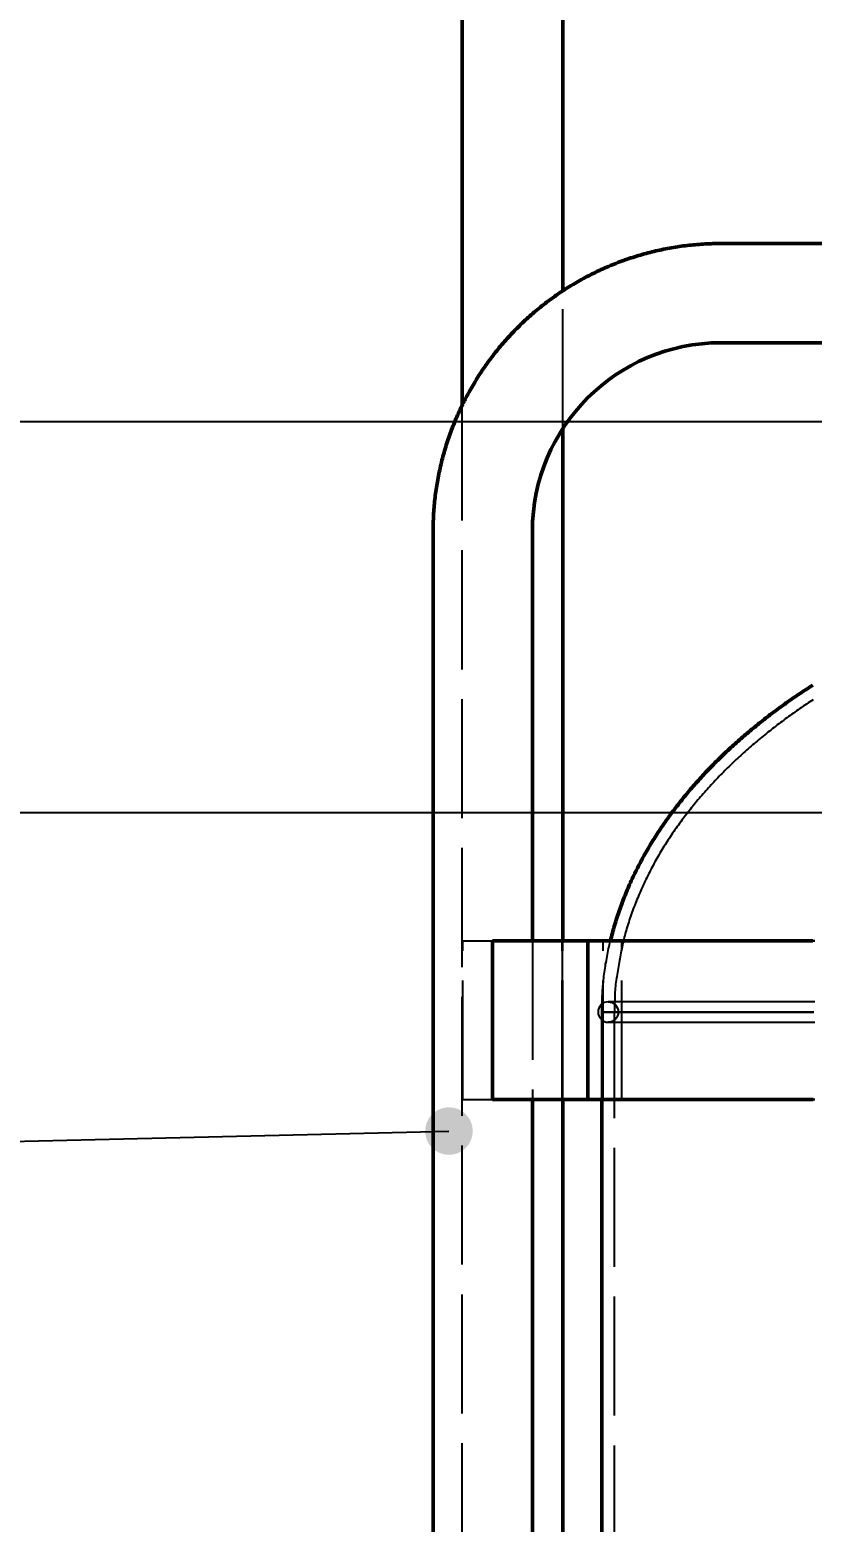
# Model space of a CAD drawing. Header units: millimetres. Extents: x 0 to 594, y 0 to 420.
# Drawn here: x 60.84 to 80.55, y 324.55 to 362.15 of the extents above; entities that cross this region are included whole.
import ezdxf

# ---------------------------------------------------------------- set-up
doc = ezdxf.new("R2010")
doc.units = ezdxf.units.MM
doc.linetypes.add('ISO02-TRAZOS', pattern=[3.75, 3, -0.75])
for name, color, linetype, lineweight in [('01-VISIBLE', 7, 'CONTINUOUS', 50), ('02-OCULTA', 4, 'ISO02-TRAZOS', 25), ('04-COTA', 3, 'CONTINUOUS', 25), ('08-FINA', 5, 'CONTINUOUS', 25)]:
    doc.layers.add(name, color=color, linetype=linetype, lineweight=lineweight)
doc.styles.add('ISO3098', font='isocpeur.ttf')
doc.dimstyles.new('FLAMA-ISO', dxfattribs={"dimtxt": 3.5, "dimasz": 3, "dimexe": 2, "dimexo": 1, "dimgap": 1, "dimtad": 1, "dimdec": 1, "dimtxsty": 'ISO3098', "dimcen": 2.5, "dimclrd": 3, "dimclre": 3, "dimclrt": 3, "dimazin": 3, "dimtfac": 1, "dimtmove": 0, "dimatfit": 3, "dimlwd": 25, "dimlwe": 25})

msp = doc.modelspace()

# ---------------------------------------------------------------- hatches: boundary and pattern name
at = {"layer": '08-FINA'}
h = msp.add_hatch(color=7, dxfattribs=at)
h.dxf.hatch_style = 1
edge = h.paths.add_edge_path()
edge.add_arc((71.4, 334.401), 0.6, 0, 360)

# ---------------------------------------------------------------- linework, layer by layer
at = {"layer": '01-VISIBLE'}
for p, q in [((71.73, 352.687), (71.73, 368.98)), ((74.27, 355.576), (74.27, 368.98)), ((87.37, 356.766), (78.25, 356.766)), ((87.37, 354.266), (78.25, 354.266)), ((74.27, 339.195), (74.27, 352.109)), ((71, 349.516), (71, 312.035)), ((73.5, 349.516), (73.5, 339.195)), ((72.5, 339.195), (74.894, 339.195)), ((72.5, 335.195), (72.5, 339.195)), ((74.894, 335.195), (74.894, 339.195)), ((72.5, 335.195), (74.894, 335.195)), ((73.5, 335.195), (73.5, 312.035)), ((74.27, 301.368), (74.27, 335.195)), ((75.25, 292.455), (75.25, 335.195))]:
    msp.add_line(p, q, dxfattribs=at)
for points in [[(78.25, 356.766), (78.2, 356.766), (78.15, 356.765), (78.1, 356.765), (78.049, 356.763), (77.999, 356.762), (77.949, 356.76), (77.899, 356.758), (77.849, 356.755), (77.799, 356.752), (77.749, 356.749), (77.699, 356.745), (77.649, 356.741), (77.599, 356.737), (77.549, 356.732), (77.499, 356.727), (77.449, 356.722), (77.399, 356.716), (77.349, 356.71), (77.3, 356.704), (77.25, 356.697), (77.2, 356.69), (77.151, 356.682), (77.101, 356.674), (77.051, 356.666), (77.002, 356.658), (76.953, 356.649), (76.903, 356.64), (76.854, 356.63), (76.805, 356.621), (76.756, 356.61), (76.707, 356.6), (76.658, 356.589), (76.609, 356.578), (76.56, 356.566), (76.511, 356.554), (76.463, 356.542), (76.414, 356.53), (76.365, 356.517), (76.317, 356.504), (76.269, 356.49), (76.221, 356.476), (76.172, 356.462), (76.124, 356.448), (76.077, 356.433), (76.029, 356.417), (75.981, 356.402), (75.933, 356.386), (75.886, 356.37), (75.839, 356.353), (75.791, 356.336), (75.744, 356.319), (75.697, 356.302), (75.65, 356.284), (75.604, 356.266), (75.557, 356.247), (75.51, 356.229), (75.464, 356.209), (75.418, 356.19), (75.372, 356.17), (75.326, 356.15), (75.28, 356.13), (75.234, 356.109), (75.189, 356.088), (75.143, 356.067), (75.098, 356.045), (75.053, 356.023), (75.008, 356.001), (74.963, 355.978), (74.918, 355.955), (74.874, 355.932), (74.83, 355.909), (74.785, 355.885), (74.741, 355.861), (74.698, 355.836), (74.654, 355.811), (74.611, 355.786), (74.567, 355.761), (74.524, 355.735), (74.481, 355.709), (74.438, 355.683), (74.396, 355.657), (74.353, 355.63), (74.311, 355.603), (74.269, 355.575), (74.227, 355.548), (74.186, 355.52), (74.144, 355.491), (74.103, 355.463), (74.062, 355.434), (74.021, 355.405), (73.98, 355.376), (73.94, 355.346), (73.9, 355.316), (73.86, 355.286), (73.82, 355.255), (73.78, 355.224), (73.741, 355.193), (73.702, 355.162), (73.663, 355.13), (73.624, 355.098), (73.586, 355.066), (73.547, 355.034), (73.509, 355.001), (73.471, 354.968), (73.434, 354.935), (73.396, 354.902), (73.359, 354.868), (73.322, 354.834), (73.286, 354.8), (73.249, 354.765), (73.213, 354.731), (73.177, 354.696), (73.141, 354.66), (73.106, 354.625), (73.071, 354.589), (73.036, 354.553), (73.001, 354.517), (72.966, 354.481), (72.932, 354.444), (72.898, 354.407), (72.864, 354.37), (72.831, 354.332), (72.798, 354.295), (72.765, 354.257), (72.732, 354.219), (72.7, 354.181), (72.668, 354.142), (72.636, 354.103), (72.604, 354.064), (72.573, 354.025), (72.542, 353.986), (72.511, 353.946), (72.48, 353.906), (72.45, 353.866), (72.42, 353.826), (72.391, 353.786), (72.361, 353.745), (72.332, 353.704), (72.303, 353.663), (72.275, 353.622), (72.246, 353.58), (72.218, 353.539), (72.191, 353.497), (72.163, 353.455), (72.136, 353.413), (72.109, 353.37), (72.083, 353.328), (72.057, 353.285), (72.031, 353.242), (72.005, 353.199), (71.98, 353.156), (71.955, 353.112), (71.93, 353.068), (71.905, 353.025), (71.881, 352.981), (71.858, 352.936), (71.834, 352.892), (71.811, 352.848), (71.788, 352.803), (71.765, 352.758), (71.743, 352.713), (71.721, 352.668), (71.699, 352.623), (71.678, 352.578), (71.657, 352.532), (71.636, 352.486), (71.616, 352.44), (71.596, 352.394), (71.576, 352.348), (71.557, 352.302), (71.538, 352.256), (71.519, 352.209), (71.5, 352.163), (71.482, 352.116), (71.464, 352.069), (71.447, 352.022), (71.43, 351.975), (71.413, 351.928), (71.396, 351.88), (71.38, 351.833), (71.364, 351.785), (71.349, 351.737), (71.333, 351.69), (71.319, 351.642), (71.304, 351.594), (71.29, 351.546), (71.276, 351.497), (71.262, 351.449), (71.249, 351.401), (71.236, 351.352), (71.224, 351.304), (71.212, 351.255), (71.2, 351.206), (71.188, 351.157), (71.177, 351.108), (71.166, 351.059), (71.156, 351.01), (71.145, 350.961), (71.136, 350.912), (71.126, 350.863), (71.117, 350.813), (71.108, 350.764), (71.1, 350.715), (71.092, 350.665), (71.084, 350.616), (71.076, 350.566), (71.069, 350.516), (71.063, 350.467), (71.056, 350.417), (71.05, 350.367), (71.044, 350.317), (71.039, 350.267), (71.034, 350.217), (71.029, 350.167), (71.025, 350.117), (71.021, 350.067), (71.017, 350.017), (71.014, 349.967), (71.011, 349.917), (71.009, 349.867), (71.006, 349.817), (71.004, 349.767), (71.003, 349.717), (71.002, 349.667), (71.001, 349.616), (71, 349.566), (71, 349.516)], [(75.465, 339.195), (75.477, 339.244), (75.49, 339.292), (75.502, 339.341), (75.515, 339.389), (75.528, 339.438), (75.541, 339.486), (75.555, 339.534), (75.569, 339.582), (75.584, 339.63), (75.598, 339.678), (75.613, 339.726), (75.628, 339.774), (75.644, 339.821), (75.66, 339.869), (75.676, 339.916), (75.692, 339.964), (75.709, 340.011), (75.726, 340.058), (75.743, 340.105), (75.76, 340.152), (75.778, 340.199), (75.796, 340.246), (75.815, 340.292), (75.833, 340.339), (75.852, 340.385), (75.871, 340.432), (75.891, 340.478), (75.91, 340.524), (75.93, 340.57), (75.95, 340.616), (75.971, 340.661), (75.992, 340.707), (76.013, 340.753), (76.034, 340.798), (76.056, 340.843), (76.077, 340.888), (76.099, 340.933), (76.122, 340.978), (76.144, 341.023), (76.167, 341.068), (76.19, 341.112), (76.213, 341.157), (76.237, 341.201), (76.261, 341.245), (76.285, 341.289), (76.309, 341.333), (76.333, 341.376), (76.358, 341.42), (76.383, 341.464), (76.408, 341.507), (76.433, 341.55), (76.459, 341.593), (76.485, 341.636), (76.511, 341.679), (76.537, 341.722), (76.564, 341.764), (76.591, 341.806), (76.617, 341.849), (76.645, 341.891), (76.672, 341.933), (76.7, 341.975), (76.727, 342.016), (76.755, 342.058), (76.784, 342.099), (76.812, 342.141), (76.841, 342.182), (76.869, 342.223), (76.898, 342.264), (76.928, 342.304), (76.957, 342.345), (76.986, 342.385), (77.016, 342.426), (77.046, 342.466), (77.076, 342.506), (77.107, 342.546), (77.137, 342.586), (77.168, 342.625), (77.199, 342.665), (77.23, 342.704), (77.261, 342.743), (77.292, 342.782), (77.324, 342.821), (77.356, 342.86), (77.388, 342.898), (77.42, 342.937), (77.452, 342.975), (77.485, 343.013), (77.517, 343.051), (77.55, 343.089), (77.583, 343.127), (77.616, 343.165), (77.65, 343.202), (77.683, 343.239), (77.717, 343.277), (77.75, 343.314), (77.784, 343.35), (77.818, 343.387), (77.853, 343.424), (77.887, 343.46), (77.922, 343.496), (77.956, 343.533), (77.991, 343.569), (78.026, 343.605), (78.061, 343.64), (78.097, 343.676), (78.132, 343.711), (78.168, 343.747), (78.203, 343.782), (78.239, 343.817), (78.275, 343.852), (78.311, 343.886), (78.347, 343.921), (78.384, 343.955), (78.42, 343.99), (78.457, 344.024), (78.494, 344.058), (78.531, 344.092), (78.568, 344.126), (78.605, 344.159), (78.642, 344.193), (78.68, 344.226), (78.717, 344.259), (78.755, 344.292), (78.793, 344.325), (78.831, 344.358), (78.869, 344.391), (78.907, 344.423), (78.945, 344.455), (78.983, 344.488), (79.022, 344.52), (79.061, 344.552), (79.099, 344.583), (79.138, 344.615), (79.177, 344.647), (79.216, 344.678), (79.255, 344.709), (79.295, 344.74), (79.334, 344.771), (79.374, 344.802), (79.413, 344.833), (79.453, 344.863), (79.493, 344.894), (79.533, 344.924), (79.573, 344.954), (79.613, 344.984), (79.653, 345.014), (79.693, 345.044), (79.734, 345.073), (79.774, 345.103), (79.815, 345.132), (79.856, 345.161), (79.896, 345.191), (79.937, 345.22), (79.978, 345.248), (80.019, 345.277), (80.061, 345.306), (80.102, 345.334), (80.143, 345.362), (80.185, 345.39), (80.226, 345.418), (80.268, 345.446), (80.31, 345.474), (80.351, 345.502), (80.393, 345.529), (80.435, 345.557), (80.477, 345.584), (80.519, 345.611), (80.562, 345.638)], [(74.894, 339.195), (74.944, 339.195), (74.994, 339.195), (75.044, 339.195), (75.094, 339.195), (75.145, 339.195), (75.195, 339.195), (75.245, 339.195), (75.295, 339.195), (75.345, 339.195), (75.396, 339.195), (75.446, 339.195), (75.496, 339.195), (75.546, 339.195), (75.596, 339.195), (75.647, 339.195), (75.697, 339.195), (75.747, 339.195), (75.797, 339.195), (75.847, 339.195), (75.898, 339.195), (75.948, 339.195), (75.998, 339.195), (76.048, 339.195), (76.098, 339.195), (76.149, 339.195), (76.199, 339.195), (76.249, 339.195), (76.299, 339.195), (76.349, 339.195), (76.4, 339.195), (76.45, 339.195), (76.5, 339.195), (76.55, 339.195), (76.6, 339.195), (76.651, 339.195), (76.701, 339.195), (76.751, 339.195), (76.801, 339.195), (76.851, 339.195), (76.902, 339.195), (76.952, 339.195), (77.002, 339.195), (77.052, 339.195), (77.102, 339.195), (77.153, 339.195), (77.203, 339.195), (77.253, 339.195), (77.303, 339.195), (77.353, 339.195), (77.403, 339.195), (77.454, 339.195), (77.504, 339.195), (77.554, 339.195), (77.604, 339.195), (77.654, 339.195), (77.705, 339.195), (77.755, 339.195), (77.805, 339.195), (77.855, 339.195), (77.905, 339.195), (77.956, 339.195), (78.006, 339.195), (78.056, 339.195), (78.106, 339.195), (78.156, 339.195), (78.207, 339.195), (78.257, 339.195), (78.307, 339.195), (78.357, 339.195), (78.407, 339.195), (78.458, 339.195), (78.508, 339.195), (78.558, 339.195), (78.608, 339.195), (78.658, 339.195), (78.709, 339.195), (78.759, 339.195), (78.809, 339.195), (78.859, 339.195), (78.909, 339.195), (78.96, 339.195), (79.01, 339.195), (79.06, 339.195), (79.11, 339.195), (79.16, 339.195), (79.211, 339.195), (79.261, 339.195), (79.311, 339.195), (79.361, 339.195), (79.411, 339.195), (79.462, 339.195), (79.512, 339.195), (79.562, 339.195), (79.612, 339.195), (79.662, 339.195), (79.712, 339.195), (79.763, 339.195), (79.813, 339.195), (79.863, 339.195), (79.913, 339.195), (79.963, 339.195), (80.014, 339.195), (80.064, 339.195), (80.114, 339.195), (80.164, 339.195), (80.214, 339.195), (80.265, 339.195), (80.315, 339.195), (80.365, 339.195), (80.415, 339.195), (80.465, 339.195), (80.516, 339.195), (80.566, 339.195)], [(74.894, 335.195), (74.944, 335.195), (74.994, 335.195), (75.044, 335.195), (75.095, 335.195), (75.145, 335.195), (75.195, 335.195), (75.245, 335.195), (75.296, 335.195), (75.346, 335.195), (75.396, 335.195), (75.446, 335.195), (75.496, 335.195), (75.547, 335.195), (75.597, 335.195), (75.647, 335.195), (75.697, 335.195), (75.748, 335.195), (75.798, 335.195), (75.848, 335.195), (75.898, 335.195), (75.948, 335.195), (75.999, 335.195), (76.049, 335.195), (76.099, 335.195), (76.149, 335.195), (76.2, 335.195), (76.25, 335.195), (76.3, 335.195), (76.35, 335.195), (76.4, 335.195), (76.451, 335.195), (76.501, 335.195), (76.551, 335.195), (76.601, 335.195), (76.652, 335.195), (76.702, 335.195), (76.752, 335.195), (76.802, 335.195), (76.852, 335.195), (76.903, 335.195), (76.953, 335.195), (77.003, 335.195), (77.053, 335.195), (77.104, 335.195), (77.154, 335.195), (77.204, 335.195), (77.254, 335.195), (77.305, 335.195), (77.355, 335.195), (77.405, 335.195), (77.455, 335.195), (77.505, 335.195), (77.556, 335.195), (77.606, 335.195), (77.656, 335.195), (77.706, 335.195), (77.757, 335.195), (77.807, 335.195), (77.857, 335.195), (77.907, 335.195), (77.957, 335.195), (78.008, 335.195), (78.058, 335.195), (78.108, 335.195), (78.158, 335.195), (78.209, 335.195), (78.259, 335.195), (78.309, 335.195), (78.359, 335.195), (78.409, 335.195), (78.46, 335.195), (78.51, 335.195), (78.56, 335.195), (78.61, 335.195), (78.661, 335.195), (78.711, 335.195), (78.761, 335.195), (78.811, 335.195), (78.861, 335.195), (78.912, 335.195), (78.962, 335.195), (79.012, 335.195), (79.062, 335.195), (79.113, 335.195), (79.163, 335.195), (79.213, 335.195), (79.263, 335.195), (79.314, 335.195), (79.364, 335.195), (79.414, 335.195), (79.464, 335.195), (79.514, 335.195), (79.565, 335.195), (79.615, 335.195), (79.665, 335.195), (79.715, 335.195), (79.766, 335.195), (79.816, 335.195), (79.866, 335.195), (79.916, 335.195), (79.966, 335.195), (80.017, 335.195), (80.067, 335.195), (80.117, 335.195), (80.167, 335.195), (80.218, 335.195), (80.268, 335.195), (80.318, 335.195), (80.368, 335.195), (80.418, 335.195), (80.469, 335.195), (80.519, 335.195), (80.569, 335.195)]]:
    msp.add_lwpolyline(points, dxfattribs=at)
msp.add_arc((78.25, 349.516), 4.75, 90, -180, dxfattribs=at)
at = {"layer": '02-OCULTA'}
for p, q in [((74.27, 352.109), (74.27, 355.576)), ((71.73, 286.035), (71.73, 352.687)), ((71.75, 339.195), (74.25, 339.195)), ((71.75, 339.195), (72.5, 339.195)), ((71.75, 335.195), (71.75, 339.195)), ((71.75, 335.195), (71.75, 339.195)), ((72.5, 335.195), (72.5, 339.195)), ((73.5, 339.195), (73.5, 335.195)), ((74.25, 339.195), (74.894, 339.195)), ((74.25, 339.195), (74.25, 335.195)), ((74.25, 335.195), (74.25, 339.195)), ((74.27, 335.195), (74.27, 339.195)), ((74.894, 335.195), (74.894, 339.195)), ((75.285, 335.195), (75.285, 339.195)), ((75.285, 335.195), (75.285, 339.195)), ((75.285, 339.195), (75.75, 339.195)), ((75.285, 339.195), (75.75, 339.195)), ((75.75, 335.195), (75.75, 339.195)), ((75.75, 335.195), (75.75, 339.195)), ((75.25, 335.195), (75.25, 337.4)), ((75.57, 270.98), (75.57, 337.4)), ((71.75, 335.195), (74.25, 335.195)), ((71.75, 335.195), (72.5, 335.195)), ((74.25, 335.195), (74.894, 335.195)), ((75.285, 335.195), (75.75, 335.195)), ((75.285, 335.195), (75.75, 335.195))]:
    msp.add_line(p, q, dxfattribs=at)
for points in [[(80.57, 345.27), (80.528, 345.243), (80.486, 345.215), (80.444, 345.188), (80.403, 345.16), (80.361, 345.132), (80.32, 345.104), (80.278, 345.075), (80.237, 345.047), (80.196, 345.018), (80.155, 344.99), (80.114, 344.961), (80.073, 344.932), (80.032, 344.903), (79.991, 344.874), (79.951, 344.844), (79.91, 344.815), (79.87, 344.785), (79.829, 344.755), (79.789, 344.725), (79.749, 344.695), (79.709, 344.665), (79.669, 344.635), (79.629, 344.604), (79.59, 344.574), (79.55, 344.543), (79.511, 344.512), (79.471, 344.481), (79.432, 344.45), (79.393, 344.418), (79.354, 344.387), (79.315, 344.355), (79.276, 344.324), (79.238, 344.292), (79.199, 344.26), (79.161, 344.228), (79.122, 344.195), (79.084, 344.163), (79.046, 344.13), (79.008, 344.097), (78.97, 344.065), (78.932, 344.032), (78.895, 343.998), (78.857, 343.965), (78.82, 343.932), (78.783, 343.898), (78.746, 343.864), (78.709, 343.831), (78.672, 343.797), (78.635, 343.762), (78.599, 343.728), (78.562, 343.694), (78.526, 343.659), (78.49, 343.624), (78.454, 343.589), (78.418, 343.554), (78.383, 343.519), (78.347, 343.484), (78.312, 343.448), (78.276, 343.413), (78.241, 343.377), (78.206, 343.341), (78.172, 343.305), (78.137, 343.269), (78.103, 343.232), (78.068, 343.196), (78.034, 343.159), (78, 343.122), (77.966, 343.085), (77.933, 343.048), (77.899, 343.011), (77.866, 342.973), (77.833, 342.936), (77.8, 342.898), (77.767, 342.86), (77.734, 342.822), (77.702, 342.784), (77.669, 342.746), (77.637, 342.707), (77.605, 342.669), (77.573, 342.63), (77.542, 342.591), (77.51, 342.552), (77.479, 342.513), (77.448, 342.473), (77.417, 342.434), (77.386, 342.394), (77.356, 342.354), (77.326, 342.315), (77.295, 342.274), (77.266, 342.234), (77.236, 342.194), (77.206, 342.153), (77.177, 342.113), (77.148, 342.072), (77.119, 342.031), (77.09, 341.99), (77.062, 341.949), (77.033, 341.907), (77.005, 341.866), (76.977, 341.824), (76.95, 341.782), (76.922, 341.74), (76.895, 341.698), (76.868, 341.656), (76.841, 341.614), (76.815, 341.571), (76.789, 341.529), (76.763, 341.486), (76.737, 341.443), (76.711, 341.4), (76.686, 341.357), (76.661, 341.313), (76.636, 341.27), (76.611, 341.226), (76.587, 341.182), (76.562, 341.138), (76.539, 341.094), (76.515, 341.05), (76.492, 341.006), (76.468, 340.961), (76.446, 340.917), (76.423, 340.872), (76.401, 340.827), (76.379, 340.782), (76.357, 340.737), (76.335, 340.692), (76.314, 340.646), (76.293, 340.601), (76.272, 340.555), (76.251, 340.509), (76.231, 340.464), (76.211, 340.418), (76.191, 340.372), (76.172, 340.326), (76.152, 340.279), (76.133, 340.233), (76.114, 340.187), (76.096, 340.14), (76.077, 340.093), (76.059, 340.047), (76.042, 340), (76.024, 339.953), (76.007, 339.906), (75.99, 339.859), (75.974, 339.811), (75.957, 339.764), (75.942, 339.716), (75.926, 339.669), (75.911, 339.621), (75.896, 339.573), (75.882, 339.525), (75.868, 339.477), (75.854, 339.428), (75.841, 339.38), (75.828, 339.332), (75.816, 339.283), (75.804, 339.234), (75.793, 339.186), (75.781, 339.137), (75.77, 339.088), (75.759, 339.039), (75.749, 338.99), (75.739, 338.941), (75.729, 338.892), (75.719, 338.842), (75.71, 338.793), (75.701, 338.744), (75.692, 338.695), (75.683, 338.645), (75.674, 338.596), (75.666, 338.547), (75.657, 338.497), (75.649, 338.448), (75.64, 338.398), (75.632, 338.349), (75.625, 338.299), (75.617, 338.25), (75.61, 338.2), (75.603, 338.151), (75.597, 338.101), (75.592, 338.051), (75.587, 338.001), (75.583, 337.951), (75.58, 337.901), (75.578, 337.851), (75.575, 337.801), (75.574, 337.751), (75.573, 337.701), (75.572, 337.651), (75.571, 337.6), (75.571, 337.55), (75.571, 337.5), (75.57, 337.45), (75.57, 337.4)], [(80.608, 339.195), (80.518, 339.195), (80.429, 339.195), (80.34, 339.195), (80.251, 339.195), (80.161, 339.195), (80.072, 339.195), (79.983, 339.195), (79.893, 339.195), (79.804, 339.195), (79.715, 339.195), (79.626, 339.195), (79.536, 339.195), (79.447, 339.195), (79.358, 339.195), (79.268, 339.195), (79.179, 339.195), (79.09, 339.195), (79.001, 339.195), (78.911, 339.195), (78.822, 339.195), (78.733, 339.195), (78.644, 339.195), (78.554, 339.195), (78.465, 339.195), (78.376, 339.195), (78.286, 339.195), (78.197, 339.195), (78.108, 339.195), (78.019, 339.195), (77.929, 339.195), (77.84, 339.195), (77.751, 339.195), (77.661, 339.195), (77.572, 339.195), (77.483, 339.195), (77.394, 339.195), (77.304, 339.195), (77.215, 339.195), (77.126, 339.195), (77.036, 339.195), (76.947, 339.195), (76.858, 339.195), (76.769, 339.195), (76.679, 339.195), (76.59, 339.195), (76.501, 339.195), (76.411, 339.195), (76.322, 339.195), (76.233, 339.195), (76.144, 339.195), (76.054, 339.195), (75.965, 339.195), (75.876, 339.195), (75.787, 339.195), (75.697, 339.195), (75.608, 339.195), (75.519, 339.195), (75.429, 339.195), (75.34, 339.195), (75.251, 339.195), (75.162, 339.195), (75.072, 339.195), (74.983, 339.195), (74.894, 339.195)], [(75.25, 337.4), (75.25, 337.45), (75.251, 337.501), (75.251, 337.551), (75.253, 337.601), (75.254, 337.652), (75.256, 337.702), (75.258, 337.752), (75.261, 337.803), (75.263, 337.853), (75.267, 337.903), (75.27, 337.953), (75.274, 338.003), (75.278, 338.054), (75.283, 338.104), (75.288, 338.154), (75.293, 338.204), (75.298, 338.254), (75.304, 338.304), (75.31, 338.354), (75.317, 338.404), (75.324, 338.454), (75.331, 338.503), (75.339, 338.553), (75.346, 338.603), (75.355, 338.653), (75.363, 338.702), (75.372, 338.752), (75.381, 338.801), (75.39, 338.851), (75.4, 338.9), (75.41, 338.949), (75.421, 338.999), (75.431, 339.048), (75.442, 339.097), (75.454, 339.146), (75.465, 339.195)], [(75.285, 339.195), (75.372, 339.195), (75.459, 339.195), (75.547, 339.195), (75.634, 339.195), (75.721, 339.195), (75.809, 339.195), (75.896, 339.195), (75.983, 339.195), (76.071, 339.195), (76.158, 339.195), (76.245, 339.195), (76.333, 339.195), (76.42, 339.195), (76.507, 339.195), (76.595, 339.195), (76.682, 339.195), (76.769, 339.195), (76.857, 339.195), (76.944, 339.195), (77.031, 339.195), (77.119, 339.195), (77.206, 339.195), (77.293, 339.195), (77.381, 339.195), (77.468, 339.195), (77.555, 339.195), (77.642, 339.195), (77.73, 339.195), (77.817, 339.195), (77.904, 339.195), (77.992, 339.195), (78.079, 339.195), (78.166, 339.195), (78.254, 339.195), (78.341, 339.195), (78.428, 339.195), (78.516, 339.195), (78.603, 339.195), (78.69, 339.195), (78.778, 339.195), (78.865, 339.195), (78.952, 339.195), (79.04, 339.195), (79.127, 339.195), (79.214, 339.195), (79.302, 339.195), (79.389, 339.195), (79.476, 339.195), (79.564, 339.195), (79.651, 339.195), (79.738, 339.195), (79.826, 339.195), (79.913, 339.195), (80, 339.195), (80.088, 339.195), (80.175, 339.195), (80.262, 339.195), (80.35, 339.195), (80.437, 339.195), (80.524, 339.195), (80.612, 339.195)], [(80.612, 339.195), (80.524, 339.195), (80.437, 339.195), (80.35, 339.195), (80.262, 339.195), (80.175, 339.195), (80.088, 339.195), (80, 339.195), (79.913, 339.195), (79.826, 339.195), (79.738, 339.195), (79.651, 339.195), (79.564, 339.195), (79.476, 339.195), (79.389, 339.195), (79.302, 339.195), (79.214, 339.195), (79.127, 339.195), (79.04, 339.195), (78.952, 339.195), (78.865, 339.195), (78.778, 339.195), (78.69, 339.195), (78.603, 339.195), (78.516, 339.195), (78.428, 339.195), (78.341, 339.195), (78.254, 339.195), (78.166, 339.195), (78.079, 339.195), (77.992, 339.195), (77.904, 339.195), (77.817, 339.195), (77.73, 339.195), (77.642, 339.195), (77.555, 339.195), (77.468, 339.195), (77.381, 339.195), (77.293, 339.195), (77.206, 339.195), (77.119, 339.195), (77.031, 339.195), (76.944, 339.195), (76.857, 339.195), (76.769, 339.195), (76.682, 339.195), (76.595, 339.195), (76.507, 339.195), (76.42, 339.195), (76.333, 339.195), (76.245, 339.195), (76.158, 339.195), (76.071, 339.195), (75.983, 339.195), (75.896, 339.195), (75.809, 339.195), (75.721, 339.195), (75.634, 339.195), (75.547, 339.195), (75.459, 339.195), (75.372, 339.195), (75.285, 339.195)], [(75.41, 337.656), (75.36, 337.651), (75.312, 337.637), (75.268, 337.613), (75.229, 337.581), (75.197, 337.542), (75.173, 337.498), (75.159, 337.45), (75.154, 337.4)], [(75.154, 337.4), (75.159, 337.35), (75.173, 337.302), (75.197, 337.258), (75.229, 337.219), (75.268, 337.187), (75.312, 337.163), (75.36, 337.149), (75.41, 337.144)], [(80.588, 337.4), (80.5, 337.4), (80.412, 337.4), (80.325, 337.4), (80.237, 337.4), (80.15, 337.4), (80.062, 337.4), (79.975, 337.4), (79.888, 337.4), (79.8, 337.4), (79.712, 337.4), (79.625, 337.4), (79.537, 337.4), (79.45, 337.4), (79.362, 337.4), (79.275, 337.4), (79.188, 337.4), (79.1, 337.4), (79.012, 337.4), (78.925, 337.4), (78.838, 337.4), (78.75, 337.4), (78.662, 337.4), (78.575, 337.4), (78.487, 337.4), (78.4, 337.4), (78.312, 337.4), (78.225, 337.4), (78.137, 337.4), (78.05, 337.4), (77.962, 337.4), (77.875, 337.4), (77.787, 337.4), (77.7, 337.4), (77.612, 337.4), (77.525, 337.4), (77.438, 337.4), (77.35, 337.4), (77.262, 337.4), (77.175, 337.4), (77.087, 337.4), (77, 337.4), (76.912, 337.4), (76.825, 337.4), (76.737, 337.4), (76.65, 337.4), (76.562, 337.4), (76.475, 337.4), (76.387, 337.4), (76.3, 337.4), (76.212, 337.4), (76.125, 337.4), (76.037, 337.4), (75.95, 337.4), (75.862, 337.4), (75.775, 337.4), (75.688, 337.4), (75.6, 337.4), (75.512, 337.4), (75.425, 337.4), (75.337, 337.4), (75.25, 337.4)], [(75.25, 337.4), (75.337, 337.4), (75.425, 337.4), (75.512, 337.4), (75.6, 337.4), (75.688, 337.4), (75.775, 337.4), (75.862, 337.4), (75.95, 337.4), (76.037, 337.4), (76.125, 337.4), (76.212, 337.4), (76.3, 337.4), (76.387, 337.4), (76.475, 337.4), (76.562, 337.4), (76.65, 337.4), (76.737, 337.4), (76.825, 337.4), (76.912, 337.4), (77, 337.4), (77.087, 337.4), (77.175, 337.4), (77.262, 337.4), (77.35, 337.4), (77.438, 337.4), (77.525, 337.4), (77.612, 337.4), (77.7, 337.4), (77.787, 337.4), (77.875, 337.4), (77.962, 337.4), (78.05, 337.4), (78.137, 337.4), (78.225, 337.4), (78.312, 337.4), (78.4, 337.4), (78.487, 337.4), (78.575, 337.4), (78.662, 337.4), (78.75, 337.4), (78.838, 337.4), (78.925, 337.4), (79.012, 337.4), (79.1, 337.4), (79.188, 337.4), (79.275, 337.4), (79.362, 337.4), (79.45, 337.4), (79.537, 337.4), (79.625, 337.4), (79.712, 337.4), (79.8, 337.4), (79.888, 337.4), (79.975, 337.4), (80.062, 337.4), (80.15, 337.4), (80.237, 337.4), (80.325, 337.4), (80.412, 337.4), (80.5, 337.4), (80.588, 337.4)], [(80.588, 337.4), (80.5, 337.4), (80.412, 337.4), (80.325, 337.4), (80.237, 337.4), (80.15, 337.4), (80.062, 337.4), (79.975, 337.4), (79.888, 337.4), (79.8, 337.4), (79.712, 337.4), (79.625, 337.4), (79.537, 337.4), (79.45, 337.4), (79.362, 337.4), (79.275, 337.4), (79.188, 337.4), (79.1, 337.4), (79.012, 337.4), (78.925, 337.4), (78.838, 337.4), (78.75, 337.4), (78.662, 337.4), (78.575, 337.4), (78.487, 337.4), (78.4, 337.4), (78.312, 337.4), (78.225, 337.4), (78.137, 337.4), (78.05, 337.4), (77.962, 337.4), (77.875, 337.4), (77.787, 337.4), (77.7, 337.4), (77.612, 337.4), (77.525, 337.4), (77.438, 337.4), (77.35, 337.4), (77.262, 337.4), (77.175, 337.4), (77.087, 337.4), (77, 337.4), (76.912, 337.4), (76.825, 337.4), (76.737, 337.4), (76.65, 337.4), (76.562, 337.4), (76.475, 337.4), (76.387, 337.4), (76.3, 337.4), (76.212, 337.4), (76.125, 337.4), (76.037, 337.4), (75.95, 337.4), (75.862, 337.4), (75.775, 337.4), (75.688, 337.4), (75.6, 337.4), (75.512, 337.4), (75.425, 337.4), (75.337, 337.4), (75.25, 337.4)], [(75.25, 337.4), (75.337, 337.4), (75.425, 337.4), (75.512, 337.4), (75.6, 337.4), (75.688, 337.4), (75.775, 337.4), (75.862, 337.4), (75.95, 337.4), (76.037, 337.4), (76.125, 337.4), (76.212, 337.4), (76.3, 337.4), (76.387, 337.4), (76.475, 337.4), (76.562, 337.4), (76.65, 337.4), (76.737, 337.4), (76.825, 337.4), (76.912, 337.4), (77, 337.4), (77.087, 337.4), (77.175, 337.4), (77.262, 337.4), (77.35, 337.4), (77.438, 337.4), (77.525, 337.4), (77.612, 337.4), (77.7, 337.4), (77.787, 337.4), (77.875, 337.4), (77.962, 337.4), (78.05, 337.4), (78.137, 337.4), (78.225, 337.4), (78.312, 337.4), (78.4, 337.4), (78.487, 337.4), (78.575, 337.4), (78.662, 337.4), (78.75, 337.4), (78.838, 337.4), (78.925, 337.4), (79.012, 337.4), (79.1, 337.4), (79.188, 337.4), (79.275, 337.4), (79.362, 337.4), (79.45, 337.4), (79.537, 337.4), (79.625, 337.4), (79.712, 337.4), (79.8, 337.4), (79.888, 337.4), (79.975, 337.4), (80.062, 337.4), (80.15, 337.4), (80.237, 337.4), (80.325, 337.4), (80.412, 337.4), (80.5, 337.4), (80.588, 337.4)], [(80.612, 337.656), (80.525, 337.656), (80.439, 337.656), (80.352, 337.656), (80.265, 337.656), (80.178, 337.656), (80.092, 337.656), (80.005, 337.656), (79.918, 337.656), (79.832, 337.656), (79.745, 337.656), (79.658, 337.656), (79.572, 337.656), (79.485, 337.656), (79.398, 337.656), (79.311, 337.656), (79.225, 337.656), (79.138, 337.656), (79.051, 337.656), (78.965, 337.656), (78.878, 337.656), (78.791, 337.656), (78.705, 337.656), (78.618, 337.656), (78.531, 337.656), (78.445, 337.656), (78.358, 337.656), (78.271, 337.656), (78.184, 337.656), (78.098, 337.656), (78.011, 337.656), (77.924, 337.656), (77.838, 337.656), (77.751, 337.656), (77.664, 337.656), (77.577, 337.656), (77.491, 337.656), (77.404, 337.656), (77.317, 337.656), (77.231, 337.656), (77.144, 337.656), (77.057, 337.656), (76.971, 337.656), (76.884, 337.656), (76.797, 337.656), (76.71, 337.656), (76.624, 337.656), (76.537, 337.656), (76.45, 337.656), (76.364, 337.656), (76.277, 337.656), (76.19, 337.656), (76.104, 337.656), (76.017, 337.656), (75.93, 337.656), (75.843, 337.656), (75.757, 337.656), (75.67, 337.656), (75.583, 337.656), (75.497, 337.656), (75.41, 337.656)], [(80.612, 337.656), (80.525, 337.656), (80.439, 337.656), (80.352, 337.656), (80.265, 337.656), (80.178, 337.656), (80.092, 337.656), (80.005, 337.656), (79.918, 337.656), (79.832, 337.656), (79.745, 337.656), (79.658, 337.656), (79.572, 337.656), (79.485, 337.656), (79.398, 337.656), (79.311, 337.656), (79.225, 337.656), (79.138, 337.656), (79.051, 337.656), (78.965, 337.656), (78.878, 337.656), (78.791, 337.656), (78.705, 337.656), (78.618, 337.656), (78.531, 337.656), (78.445, 337.656), (78.358, 337.656), (78.271, 337.656), (78.184, 337.656), (78.098, 337.656), (78.011, 337.656), (77.924, 337.656), (77.838, 337.656), (77.751, 337.656), (77.664, 337.656), (77.577, 337.656), (77.491, 337.656), (77.404, 337.656), (77.317, 337.656), (77.231, 337.656), (77.144, 337.656), (77.057, 337.656), (76.971, 337.656), (76.884, 337.656), (76.797, 337.656), (76.71, 337.656), (76.624, 337.656), (76.537, 337.656), (76.45, 337.656), (76.364, 337.656), (76.277, 337.656), (76.19, 337.656), (76.104, 337.656), (76.017, 337.656), (75.93, 337.656), (75.843, 337.656), (75.757, 337.656), (75.67, 337.656), (75.583, 337.656), (75.497, 337.656), (75.41, 337.656)], [(75.41, 337.656), (75.46, 337.651), (75.508, 337.637), (75.552, 337.613), (75.591, 337.581), (75.623, 337.542), (75.647, 337.498), (75.661, 337.45), (75.666, 337.4), (75.661, 337.35), (75.647, 337.302), (75.623, 337.258), (75.591, 337.219), (75.552, 337.187), (75.508, 337.163), (75.46, 337.149), (75.41, 337.144)], [(80.552, 337.4), (80.466, 337.4), (80.38, 337.4), (80.294, 337.4), (80.209, 337.4), (80.123, 337.4), (80.037, 337.4), (79.951, 337.4), (79.865, 337.4), (79.779, 337.4), (79.693, 337.4), (79.607, 337.4), (79.521, 337.4), (79.435, 337.4), (79.35, 337.4), (79.264, 337.4), (79.178, 337.4), (79.092, 337.4), (79.006, 337.4), (78.92, 337.4), (78.834, 337.4), (78.748, 337.4), (78.662, 337.4), (78.576, 337.4), (78.491, 337.4), (78.405, 337.4), (78.319, 337.4), (78.233, 337.4), (78.147, 337.4), (78.061, 337.4), (77.975, 337.4), (77.889, 337.4), (77.803, 337.4), (77.718, 337.4), (77.632, 337.4), (77.546, 337.4), (77.46, 337.4), (77.374, 337.4), (77.288, 337.4), (77.202, 337.4), (77.116, 337.4), (77.03, 337.4), (76.944, 337.4), (76.858, 337.4), (76.773, 337.4), (76.687, 337.4), (76.601, 337.4), (76.515, 337.4), (76.429, 337.4), (76.343, 337.4), (76.257, 337.4), (76.171, 337.4), (76.085, 337.4), (75.999, 337.4), (75.914, 337.4), (75.828, 337.4), (75.742, 337.4), (75.656, 337.4), (75.57, 337.4)], [(75.57, 337.4), (75.656, 337.4), (75.742, 337.4), (75.828, 337.4), (75.914, 337.4), (75.999, 337.4), (76.085, 337.4), (76.171, 337.4), (76.257, 337.4), (76.343, 337.4), (76.429, 337.4), (76.515, 337.4), (76.601, 337.4), (76.687, 337.4), (76.773, 337.4), (76.858, 337.4), (76.944, 337.4), (77.03, 337.4), (77.116, 337.4), (77.202, 337.4), (77.288, 337.4), (77.374, 337.4), (77.46, 337.4), (77.546, 337.4), (77.632, 337.4), (77.718, 337.4), (77.803, 337.4), (77.889, 337.4), (77.975, 337.4), (78.061, 337.4), (78.147, 337.4), (78.233, 337.4), (78.319, 337.4), (78.405, 337.4), (78.491, 337.4), (78.576, 337.4), (78.662, 337.4), (78.748, 337.4), (78.834, 337.4), (78.92, 337.4), (79.006, 337.4), (79.092, 337.4), (79.178, 337.4), (79.264, 337.4), (79.35, 337.4), (79.435, 337.4), (79.521, 337.4), (79.607, 337.4), (79.693, 337.4), (79.779, 337.4), (79.865, 337.4), (79.951, 337.4), (80.037, 337.4), (80.123, 337.4), (80.209, 337.4), (80.294, 337.4), (80.38, 337.4), (80.466, 337.4), (80.552, 337.4)], [(80.552, 337.4), (80.466, 337.4), (80.38, 337.4), (80.294, 337.4), (80.209, 337.4), (80.123, 337.4), (80.037, 337.4), (79.951, 337.4), (79.865, 337.4), (79.779, 337.4), (79.693, 337.4), (79.607, 337.4), (79.521, 337.4), (79.435, 337.4), (79.35, 337.4), (79.264, 337.4), (79.178, 337.4), (79.092, 337.4), (79.006, 337.4), (78.92, 337.4), (78.834, 337.4), (78.748, 337.4), (78.662, 337.4), (78.576, 337.4), (78.491, 337.4), (78.405, 337.4), (78.319, 337.4), (78.233, 337.4), (78.147, 337.4), (78.061, 337.4), (77.975, 337.4), (77.889, 337.4), (77.803, 337.4), (77.718, 337.4), (77.632, 337.4), (77.546, 337.4), (77.46, 337.4), (77.374, 337.4), (77.288, 337.4), (77.202, 337.4), (77.116, 337.4), (77.03, 337.4), (76.944, 337.4), (76.858, 337.4), (76.773, 337.4), (76.687, 337.4), (76.601, 337.4), (76.515, 337.4), (76.429, 337.4), (76.343, 337.4), (76.257, 337.4), (76.171, 337.4), (76.085, 337.4), (75.999, 337.4), (75.914, 337.4), (75.828, 337.4), (75.742, 337.4), (75.656, 337.4), (75.57, 337.4)], [(75.57, 337.4), (75.656, 337.4), (75.742, 337.4), (75.828, 337.4), (75.914, 337.4), (75.999, 337.4), (76.085, 337.4), (76.171, 337.4), (76.257, 337.4), (76.343, 337.4), (76.429, 337.4), (76.515, 337.4), (76.601, 337.4), (76.687, 337.4), (76.773, 337.4), (76.858, 337.4), (76.944, 337.4), (77.03, 337.4), (77.116, 337.4), (77.202, 337.4), (77.288, 337.4), (77.374, 337.4), (77.46, 337.4), (77.546, 337.4), (77.632, 337.4), (77.718, 337.4), (77.803, 337.4), (77.889, 337.4), (77.975, 337.4), (78.061, 337.4), (78.147, 337.4), (78.233, 337.4), (78.319, 337.4), (78.405, 337.4), (78.491, 337.4), (78.576, 337.4), (78.662, 337.4), (78.748, 337.4), (78.834, 337.4), (78.92, 337.4), (79.006, 337.4), (79.092, 337.4), (79.178, 337.4), (79.264, 337.4), (79.35, 337.4), (79.435, 337.4), (79.521, 337.4), (79.607, 337.4), (79.693, 337.4), (79.779, 337.4), (79.865, 337.4), (79.951, 337.4), (80.037, 337.4), (80.123, 337.4), (80.209, 337.4), (80.294, 337.4), (80.38, 337.4), (80.466, 337.4), (80.552, 337.4)], [(75.41, 337.144), (75.497, 337.144), (75.583, 337.144), (75.67, 337.144), (75.757, 337.144), (75.843, 337.144), (75.93, 337.144), (76.017, 337.144), (76.104, 337.144), (76.19, 337.144), (76.277, 337.144), (76.364, 337.144), (76.45, 337.144), (76.537, 337.144), (76.624, 337.144), (76.71, 337.144), (76.797, 337.144), (76.884, 337.144), (76.971, 337.144), (77.057, 337.144), (77.144, 337.144), (77.231, 337.144), (77.317, 337.144), (77.404, 337.144), (77.491, 337.144), (77.577, 337.144), (77.664, 337.144), (77.751, 337.144), (77.838, 337.144), (77.924, 337.144), (78.011, 337.144), (78.098, 337.144), (78.184, 337.144), (78.271, 337.144), (78.358, 337.144), (78.445, 337.144), (78.531, 337.144), (78.618, 337.144), (78.705, 337.144), (78.791, 337.144), (78.878, 337.144), (78.965, 337.144), (79.051, 337.144), (79.138, 337.144), (79.225, 337.144), (79.311, 337.144), (79.398, 337.144), (79.485, 337.144), (79.572, 337.144), (79.658, 337.144), (79.745, 337.144), (79.832, 337.144), (79.918, 337.144), (80.005, 337.144), (80.092, 337.144), (80.178, 337.144), (80.265, 337.144), (80.352, 337.144), (80.439, 337.144), (80.525, 337.144), (80.612, 337.144)], [(75.41, 337.144), (75.497, 337.144), (75.583, 337.144), (75.67, 337.144), (75.757, 337.144), (75.843, 337.144), (75.93, 337.144), (76.017, 337.144), (76.104, 337.144), (76.19, 337.144), (76.277, 337.144), (76.364, 337.144), (76.45, 337.144), (76.537, 337.144), (76.624, 337.144), (76.71, 337.144), (76.797, 337.144), (76.884, 337.144), (76.971, 337.144), (77.057, 337.144), (77.144, 337.144), (77.231, 337.144), (77.317, 337.144), (77.404, 337.144), (77.491, 337.144), (77.577, 337.144), (77.664, 337.144), (77.751, 337.144), (77.838, 337.144), (77.924, 337.144), (78.011, 337.144), (78.098, 337.144), (78.184, 337.144), (78.271, 337.144), (78.358, 337.144), (78.445, 337.144), (78.531, 337.144), (78.618, 337.144), (78.705, 337.144), (78.791, 337.144), (78.878, 337.144), (78.965, 337.144), (79.051, 337.144), (79.138, 337.144), (79.225, 337.144), (79.311, 337.144), (79.398, 337.144), (79.485, 337.144), (79.572, 337.144), (79.658, 337.144), (79.745, 337.144), (79.832, 337.144), (79.918, 337.144), (80.005, 337.144), (80.092, 337.144), (80.178, 337.144), (80.265, 337.144), (80.352, 337.144), (80.439, 337.144), (80.525, 337.144), (80.612, 337.144)], [(80.608, 335.195), (80.518, 335.195), (80.429, 335.195), (80.34, 335.195), (80.251, 335.195), (80.161, 335.195), (80.072, 335.195), (79.983, 335.195), (79.893, 335.195), (79.804, 335.195), (79.715, 335.195), (79.626, 335.195), (79.536, 335.195), (79.447, 335.195), (79.358, 335.195), (79.268, 335.195), (79.179, 335.195), (79.09, 335.195), (79.001, 335.195), (78.911, 335.195), (78.822, 335.195), (78.733, 335.195), (78.644, 335.195), (78.554, 335.195), (78.465, 335.195), (78.376, 335.195), (78.286, 335.195), (78.197, 335.195), (78.108, 335.195), (78.019, 335.195), (77.929, 335.195), (77.84, 335.195), (77.751, 335.195), (77.661, 335.195), (77.572, 335.195), (77.483, 335.195), (77.394, 335.195), (77.304, 335.195), (77.215, 335.195), (77.126, 335.195), (77.036, 335.195), (76.947, 335.195), (76.858, 335.195), (76.769, 335.195), (76.679, 335.195), (76.59, 335.195), (76.501, 335.195), (76.411, 335.195), (76.322, 335.195), (76.233, 335.195), (76.144, 335.195), (76.054, 335.195), (75.965, 335.195), (75.876, 335.195), (75.787, 335.195), (75.697, 335.195), (75.608, 335.195), (75.519, 335.195), (75.429, 335.195), (75.34, 335.195), (75.251, 335.195), (75.162, 335.195), (75.072, 335.195), (74.983, 335.195), (74.894, 335.195)], [(75.285, 335.195), (75.372, 335.195), (75.459, 335.195), (75.547, 335.195), (75.634, 335.195), (75.721, 335.195), (75.809, 335.195), (75.896, 335.195), (75.983, 335.195), (76.071, 335.195), (76.158, 335.195), (76.245, 335.195), (76.333, 335.195), (76.42, 335.195), (76.507, 335.195), (76.595, 335.195), (76.682, 335.195), (76.769, 335.195), (76.857, 335.195), (76.944, 335.195), (77.031, 335.195), (77.119, 335.195), (77.206, 335.195), (77.293, 335.195), (77.381, 335.195), (77.468, 335.195), (77.555, 335.195), (77.642, 335.195), (77.73, 335.195), (77.817, 335.195), (77.904, 335.195), (77.992, 335.195), (78.079, 335.195), (78.166, 335.195), (78.254, 335.195), (78.341, 335.195), (78.428, 335.195), (78.516, 335.195), (78.603, 335.195), (78.69, 335.195), (78.778, 335.195), (78.865, 335.195), (78.952, 335.195), (79.04, 335.195), (79.127, 335.195), (79.214, 335.195), (79.302, 335.195), (79.389, 335.195), (79.476, 335.195), (79.564, 335.195), (79.651, 335.195), (79.738, 335.195), (79.826, 335.195), (79.913, 335.195), (80, 335.195), (80.088, 335.195), (80.175, 335.195), (80.262, 335.195), (80.35, 335.195), (80.437, 335.195), (80.524, 335.195), (80.612, 335.195)], [(80.612, 335.195), (80.524, 335.195), (80.437, 335.195), (80.35, 335.195), (80.262, 335.195), (80.175, 335.195), (80.088, 335.195), (80, 335.195), (79.913, 335.195), (79.826, 335.195), (79.738, 335.195), (79.651, 335.195), (79.564, 335.195), (79.476, 335.195), (79.389, 335.195), (79.302, 335.195), (79.214, 335.195), (79.127, 335.195), (79.04, 335.195), (78.952, 335.195), (78.865, 335.195), (78.778, 335.195), (78.69, 335.195), (78.603, 335.195), (78.516, 335.195), (78.428, 335.195), (78.341, 335.195), (78.254, 335.195), (78.166, 335.195), (78.079, 335.195), (77.992, 335.195), (77.904, 335.195), (77.817, 335.195), (77.73, 335.195), (77.642, 335.195), (77.555, 335.195), (77.468, 335.195), (77.381, 335.195), (77.293, 335.195), (77.206, 335.195), (77.119, 335.195), (77.031, 335.195), (76.944, 335.195), (76.857, 335.195), (76.769, 335.195), (76.682, 335.195), (76.595, 335.195), (76.507, 335.195), (76.42, 335.195), (76.333, 335.195), (76.245, 335.195), (76.158, 335.195), (76.071, 335.195), (75.983, 335.195), (75.896, 335.195), (75.809, 335.195), (75.721, 335.195), (75.634, 335.195), (75.547, 335.195), (75.459, 335.195), (75.372, 335.195), (75.285, 335.195)]]:
    msp.add_lwpolyline(points, dxfattribs=at)
at = {"layer": '08-FINA'}
for p, q in [((35, 342.429), (84.875, 342.429)), ((34.999, 333.525), (71.4, 334.401))]:
    msp.add_line(p, q, dxfattribs=at)

# ---------------------------------------------------------------- dimensions: what is measured, and where the dimension line sits
at = {"layer": '04-COTA'}
for base, p1, p2 in [((42, 255), (64, 255), (64, 390)), ((53, 255), (75.25, 255), (89.75, 352.276))]:
    msp.add_linear_dim(base=base, p1=p1, p2=p2, angle=90, dimstyle='FLAMA-ISO', override={"dimlfac": 10}, dxfattribs=at).render()

doc.saveas('drawing.dxf')
